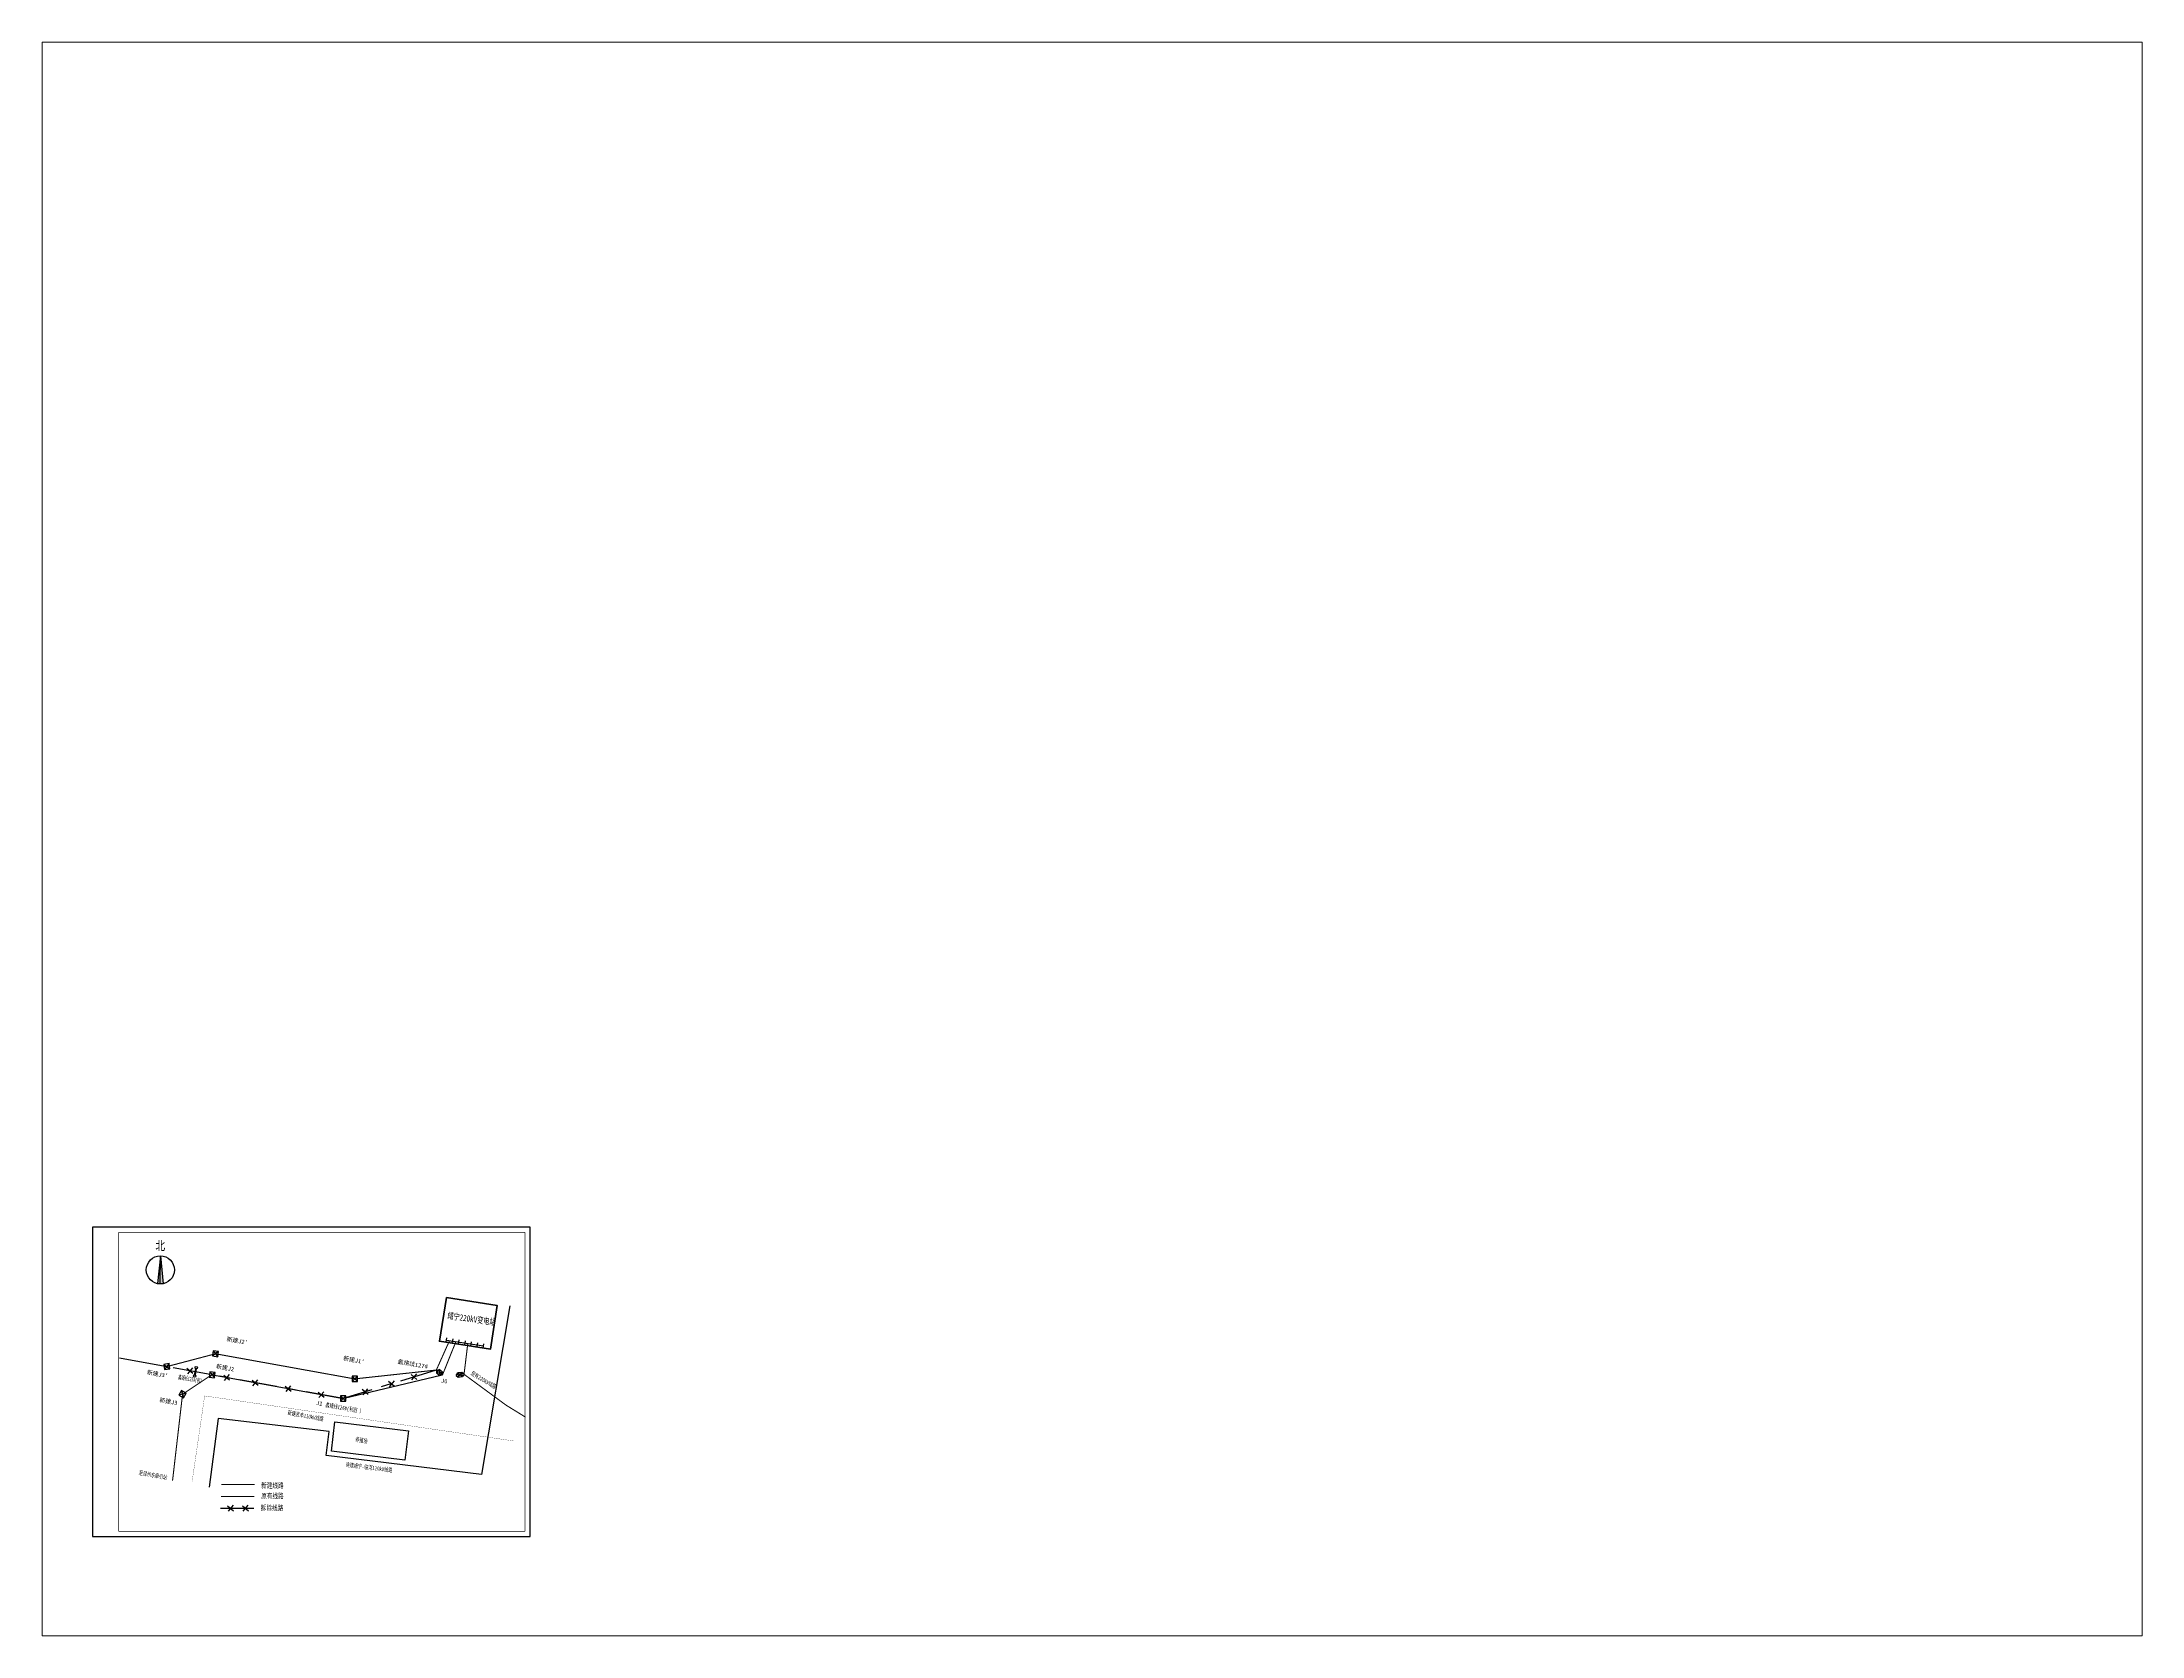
# Paper-space layout 'Layout1' of a CAD drawing. Header units: millimetres. Extents: x 26 to 231, y 20 to 176.
# The model-space entities are those that its viewports show. They can reach past a viewport. Long polylines and large blocks are cut down to what shows.
import ezdxf
from ezdxf.enums import TextEntityAlignment as Align

# ---------------------------------------------------------------- set-up
doc = ezdxf.new("R2010")
doc.units = ezdxf.units.MM
doc.linetypes.add('CENTER', pattern=[2, 1.25, -0.25, 0.25, -0.25])
doc.linetypes.add('HIDDEN', pattern=[0.375, 0.25, -0.125])
doc.layers.add('0图层1-1zongping', color=7, linetype='Continuous')
doc.layers.add('文字', color=2, linetype='Continuous')
doc.layers.add('mainlayer', color=1, linetype='Continuous', lineweight=100)
doc.styles.add('ANZT', font='an_txt.shx', dxfattribs={"width": 0.8, "bigfont": 'an_hztxt.shx'})
doc.styles.add('hztxt', font='simplex.shx', dxfattribs={"width": 0.8, "height": 5, "bigfont": 'hztxt.shx'})
doc.styles.add('MtXpl_', font='')
doc.styles.get("Standard").update_dxf_attribs({"font": 'tssdeng.shx', "width": 0.7, "bigfont": 'tssdchn.shx'})
doc.styles.get('MtXpl_').set_extended_font_data('SimSun')

# ---------------------------------------------------------------- blocks, each defined once
blk = doc.blocks.new('A$C5ab5893e')
at = {"color": 0}
blk.add_lwpolyline([(0, 5.9), (5.9, 0), (11.7, 5.9), (5.9, 11.7)], close=True, dxfattribs=at)
for points in [[(0.5, 11.2), (0, 5.9)], [(0, 5.9), (11.7, 5.9)], [(0.5, 11.2), (5.9, 11.7)], [(5.9, 11.7), (5.9, 0)], [(11.2, 0.5), (5.9, 0)], [(11.2, 0.5), (11.7, 5.9)]]:
    blk.add_lwpolyline(points, dxfattribs=at)
blk = doc.blocks.new('A$C260e0cc3')
at = {"color": 3}
for p, q in [((420, 297), (0, 297)), ((0, 297), (0, 0)), ((420, 0), (420, 297)), ((0, 0), (420, 0))]:
    blk.add_line(p, q, dxfattribs=at)
at = {"color": 7}
blk.add_line((0, 0), (420, 0), dxfattribs=at)
at = {"color": 3, "const_width": 0.6}
for points in [[(25, 292), (25, 5)], [(415, 292), (25, 292)], [(415, 292), (415, 5)], [(25, 5), (415, 5)]]:
    blk.add_lwpolyline(points, dxfattribs=at)
blk = doc.blocks.new('A$Cfdb96b86')
at = {"color": 0}
blk.add_lwpolyline([(5.2, 0.1), (5.1, 5.2), (0, 5.1), (0.1, 0)], close=True, dxfattribs=at)
for points in [[(0, 5.1), (5.2, 0.1)], [(5.1, 5.2), (0.1, 0)]]:
    blk.add_lwpolyline(points, dxfattribs=at)
blk = doc.blocks.new('A$C6d1a8a0b')
at = {"color": 0}
for points in [[(2.3, 1.4), (8.1, 1.4)], [(8.1, 1), (2.3, 1)]]:
    blk.add_lwpolyline(points, dxfattribs=at)
for centre, radius in [((1.1, 1.2), 1.14), ((9.3, 1.2), 1.22)]:
    blk.add_circle(centre, radius, dxfattribs=at)

msp = doc.modelspace()

# ---------------------------------------------------------------- hatches: boundary and pattern name
at = {"layer": '0图层1-1zongping'}
h = msp.add_hatch(color=7, dxfattribs=at)
h.paths.add_polyline_path([(6.4, -3075.1, 0.050646), (9.1, -3075.4), (9.3, -3048.4)])
h.paths.add_polyline_path([(9.3, -3048.4), (9.1, -3075.4, 0.050646), (11.8, -3075.2)])

# ---------------------------------------------------------------- linework, layer by layer
at = {"color": 4}
msp.add_lwpolyline([(344.7, -3096.3), (317.5, -3258.2), (168.5, -3239.9), (171.3, -3217), (64.6, -3204.6), (55.9, -3270.3)], dxfattribs=at)
at = {"color": 1, "linetype": 'HIDDEN', "ltscale": 4, "const_width": 1}
for points in [[(195.7, -3166.5), (195.7, -3166.5), (62.1, -3142.4), (15.4, -3154.7)], [(292.9, -3130.7), (280, -3162.7), (184.6, -3185.4), (58.5, -3162.6), (30.5, -3181.2), (20.9, -3264.1)], [(195.7, -3166.5), (274.1, -3158)], [(67.8, -3267.9), (99.6, -3267.9)]]:
    msp.add_lwpolyline(points, dxfattribs=at)
at = {"color": 4}
for points, const_width in [([(274.1, -3158), (286.8, -3129.7)], 1), ([(359.7, -3203.2), (341.2, -3191.8), (300.7, -3162.1), (304.3, -3132.5)], 1), ([(15.4, -3154.7), (-30.3, -3146.4)], 1), ([(274.1, -3158), (274.1, -3158)], 1), ([(39.7, -3264.9), (51.7, -3182.8), (348.1, -3226)], 0.2), ([(67.4, -3279.3), (99.3, -3279.3)], 1)]:
    msp.add_lwpolyline(points, dxfattribs=dict(at, const_width=const_width))
at = {"color": 6}
for points in [[(283.5, -3131.4), (284.2, -3127.1)], [(283.8, -3129.2), (319.4, -3134.9)], [(289.4, -3132.3), (290.1, -3128)], [(295.4, -3133.3), (296, -3129)], [(301.3, -3134.2), (302, -3129.9)], [(307.2, -3135.1), (307.9, -3130.9)], [(313.1, -3136.1), (313.8, -3131.8)], [(319.1, -3137), (319.7, -3132.7)]]:
    msp.add_lwpolyline(points, dxfattribs=at)
at = {"linetype": 'CENTER', "ltscale": 0.3}
for points in [[(274.1, -3158), (274.1, -3158), (184.6, -3185.4), (15.4, -3154.7)], [(67, -3290.6), (98.9, -3290.6)]]:
    msp.add_lwpolyline(points, dxfattribs=at)
at = {"color": 0}
for points in [[(34.7, -3156.3), (40.4, -3161.1)], [(39.9, -3155.9), (35.1, -3161.6)], [(70, -3162.8), (75.7, -3167.5)], [(75.3, -3162.3), (70.5, -3168)], [(249.8, -3162.2), (255.5, -3167)], [(255, -3161.7), (250.3, -3167.4)], [(97.3, -3167.7), (103.1, -3172.5)], [(102.6, -3167.3), (97.8, -3173)], [(129, -3173.5), (134.7, -3178.2)], [(134.2, -3173), (129.5, -3178.7)], [(160.8, -3179.3), (166.5, -3184)], [(166.1, -3178.8), (161.3, -3184.5)], [(202.9, -3176.5), (208.6, -3181.3)], [(208.1, -3176.1), (203.4, -3181.8)], [(228.2, -3168.8), (233.9, -3173.6)], [(233.5, -3168.3), (228.7, -3174)], [(73.8, -3288.2), (79.5, -3293)], [(79, -3287.8), (74.2, -3293.5)], [(88, -3288.2), (93.7, -3293)], [(93.2, -3287.8), (88.5, -3293.5)]]:
    msp.add_lwpolyline(points, dxfattribs=at)
msp.add_lwpolyline([(176.7, -3207.7), (247.3, -3216.2), (243.9, -3244.4), (173.4, -3235.9)], close=True, dxfattribs=at)
at = {"layer": '0图层1-1zongping', "color": 7}
for p, q in [((9.3, -3048.4), (6.4, -3075.1)), ((9.1, -3075.4), (9.3, -3048.4)), ((9.3, -3048.4), (11.8, -3075.2))]:
    msp.add_line(p, q, dxfattribs=at)
msp.add_circle((9.2, -3061.9), 13.5, dxfattribs=at)
at = {"layer": 'mainlayer', "color": 1}
msp.add_lwpolyline([(283.8, -3088.4), (277.1, -3130.4), (326, -3138.1), (332.6, -3096.1), (283.8, -3088.4)], dxfattribs=at)

# ---------------------------------------------------------------- block references
at = {"color": 6}
msp.add_blockref('A$C260e0cc3', (-55.8, -3317.8), dxfattribs=at)
at = {"color": 0}
for name, p, rotation in [('A$Cfdb96b86', (59.1, -3144.5), 349.7106479242763), ('A$Cfdb96b86', (13.1, -3157.6), 6.488128716182076), ('A$C6d1a8a0b', (43, -3165.1), 78.66886618652414), ('A$Cfdb96b86', (55.9, -3164.7), 349.7106479242763), ('A$Cfdb96b86', (26.9, -3182.1), 328.853436021299)]:
    msp.add_blockref(name, p, dxfattribs=dict(at, rotation=rotation))
for p in [(193.2, -3169.1), (182, -3188)]:
    msp.add_blockref('A$Cfdb96b86', p, dxfattribs=at)
for p, xscale, yscale, zscale, rotation in [((274.5, -3163.6), 0.4999999999999997, 0.4999999999999997, 0.4999999999999997, 6.578564960907283), ((297.5, -3166.7), 0.5, 0.5, 0.5, 53.05848729226587)]:
    msp.add_blockref('A$C5ab5893e', p, dxfattribs=dict(at, xscale=xscale, yscale=yscale, zscale=zscale, rotation=rotation))

# ---------------------------------------------------------------- texts
at = {"color": 1, "style": 'MtXpl_'}
for s, rotation, width, p in [('蠡靖线125#(拆）', 349.6943, 0.55, (26.1, -3166.5)), ('现有220kV线路', 329.265, 0.7, (306.8, -3162.3)), ('蠡靖线126#(利旧 ）', 349.6943, 0.7, (167.4, -3193.2)), ('至深州东牵引站', 349.6943, 0.7, (-11.7, -3258.4))]:
    msp.add_text(s, height=4, rotation=rotation, dxfattribs=dict(at, width=width)).set_placement(p)
at = {"color": 4, "style": 'MtXpl_', "width": 0.7}
for s, rotation, p in [('新建武辛110kV线路', 349.6943, (131.1, -3200.8)), ('待建靖宁-临河110kV线路', 352.8562, (186.9, -3250.6))]:
    msp.add_text(s, height=4, rotation=rotation, dxfattribs=at).set_placement(p)
at = {"color": 0, "style": 'MtXpl_', "width": 0.7}
msp.add_text('养殖场', height=4, rotation=349.6943, dxfattribs=at).set_placement((196.1, -3226.4))
at = {"color": 1, "insert": (285.2, -3102.7), "char_height": 6, "attachment_point": 1, "rotation": 352.0487}
msp.add_mtext('{\\fSimSun|b0|i0|c134|p2;靖宁220kV变电站}', dxfattribs=at)
at = {"color": 1, "char_height": 4, "attachment_point": 1, "rotation": 349.6943, "style": 'MtXpl_'}
for s, insert, width in [("新建J2'", (73.3, -3126.1), 24.558), ("新建J1'", (185.2, -3144.6), 24.558), ('新建J2', (63.2, -3152.3), 19.203)]:
    msp.add_mtext(s, dxfattribs=dict(at, insert=insert, width=width))
for s, insert in [("{\\fSimSun|b0|i0|c134|p2;新建J3'}", (-3.3, -3158)), ('蠡靖线127#', (237.4, -3147.7)), ('{\\fSimSun|b0|i0|c134|p2;新建J3}', (8.8, -3184.6)), ('J0', (279, -3165.9)), ('J1', (159.1, -3187.4))]:
    msp.add_mtext(s, dxfattribs=dict(at, insert=insert))
at = {"layer": '0图层1-1zongping', "color": 7, "style": 'ANZT', "width": 0.8}
msp.add_text('北', height=9.42, dxfattribs=at).set_placement((9.1, -3038.6), align=Align.MIDDLE)
at = {"layer": '文字', "color": 1, "lineweight": 25, "style": 'hztxt', "width": 0.8}
msp.add_text('新建线路', height=5, dxfattribs=at).set_placement((106, -3271.8))
at = {"layer": '文字', "color": 4, "lineweight": 25, "style": 'hztxt', "width": 0.8}
msp.add_text('原有线路', height=5, dxfattribs=at).set_placement((106, -3281.8))
at = {"layer": '文字', "color": 0, "lineweight": 25, "style": 'hztxt', "width": 0.8}
msp.add_text('拆除线路', height=5, dxfattribs=at).set_placement((105.6, -3293.2))

psp = doc.layouts.get("Layout1")

# ---------------------------------------------------------------- viewports
at = {"layer": '0'}
psp.add_viewport(center=(128.5, 97.5), size=(205.6, 156), view_center_point=(903.46, -2648.45), view_height=1529.454, dxfattribs=at)

doc.saveas('drawing.dxf')
